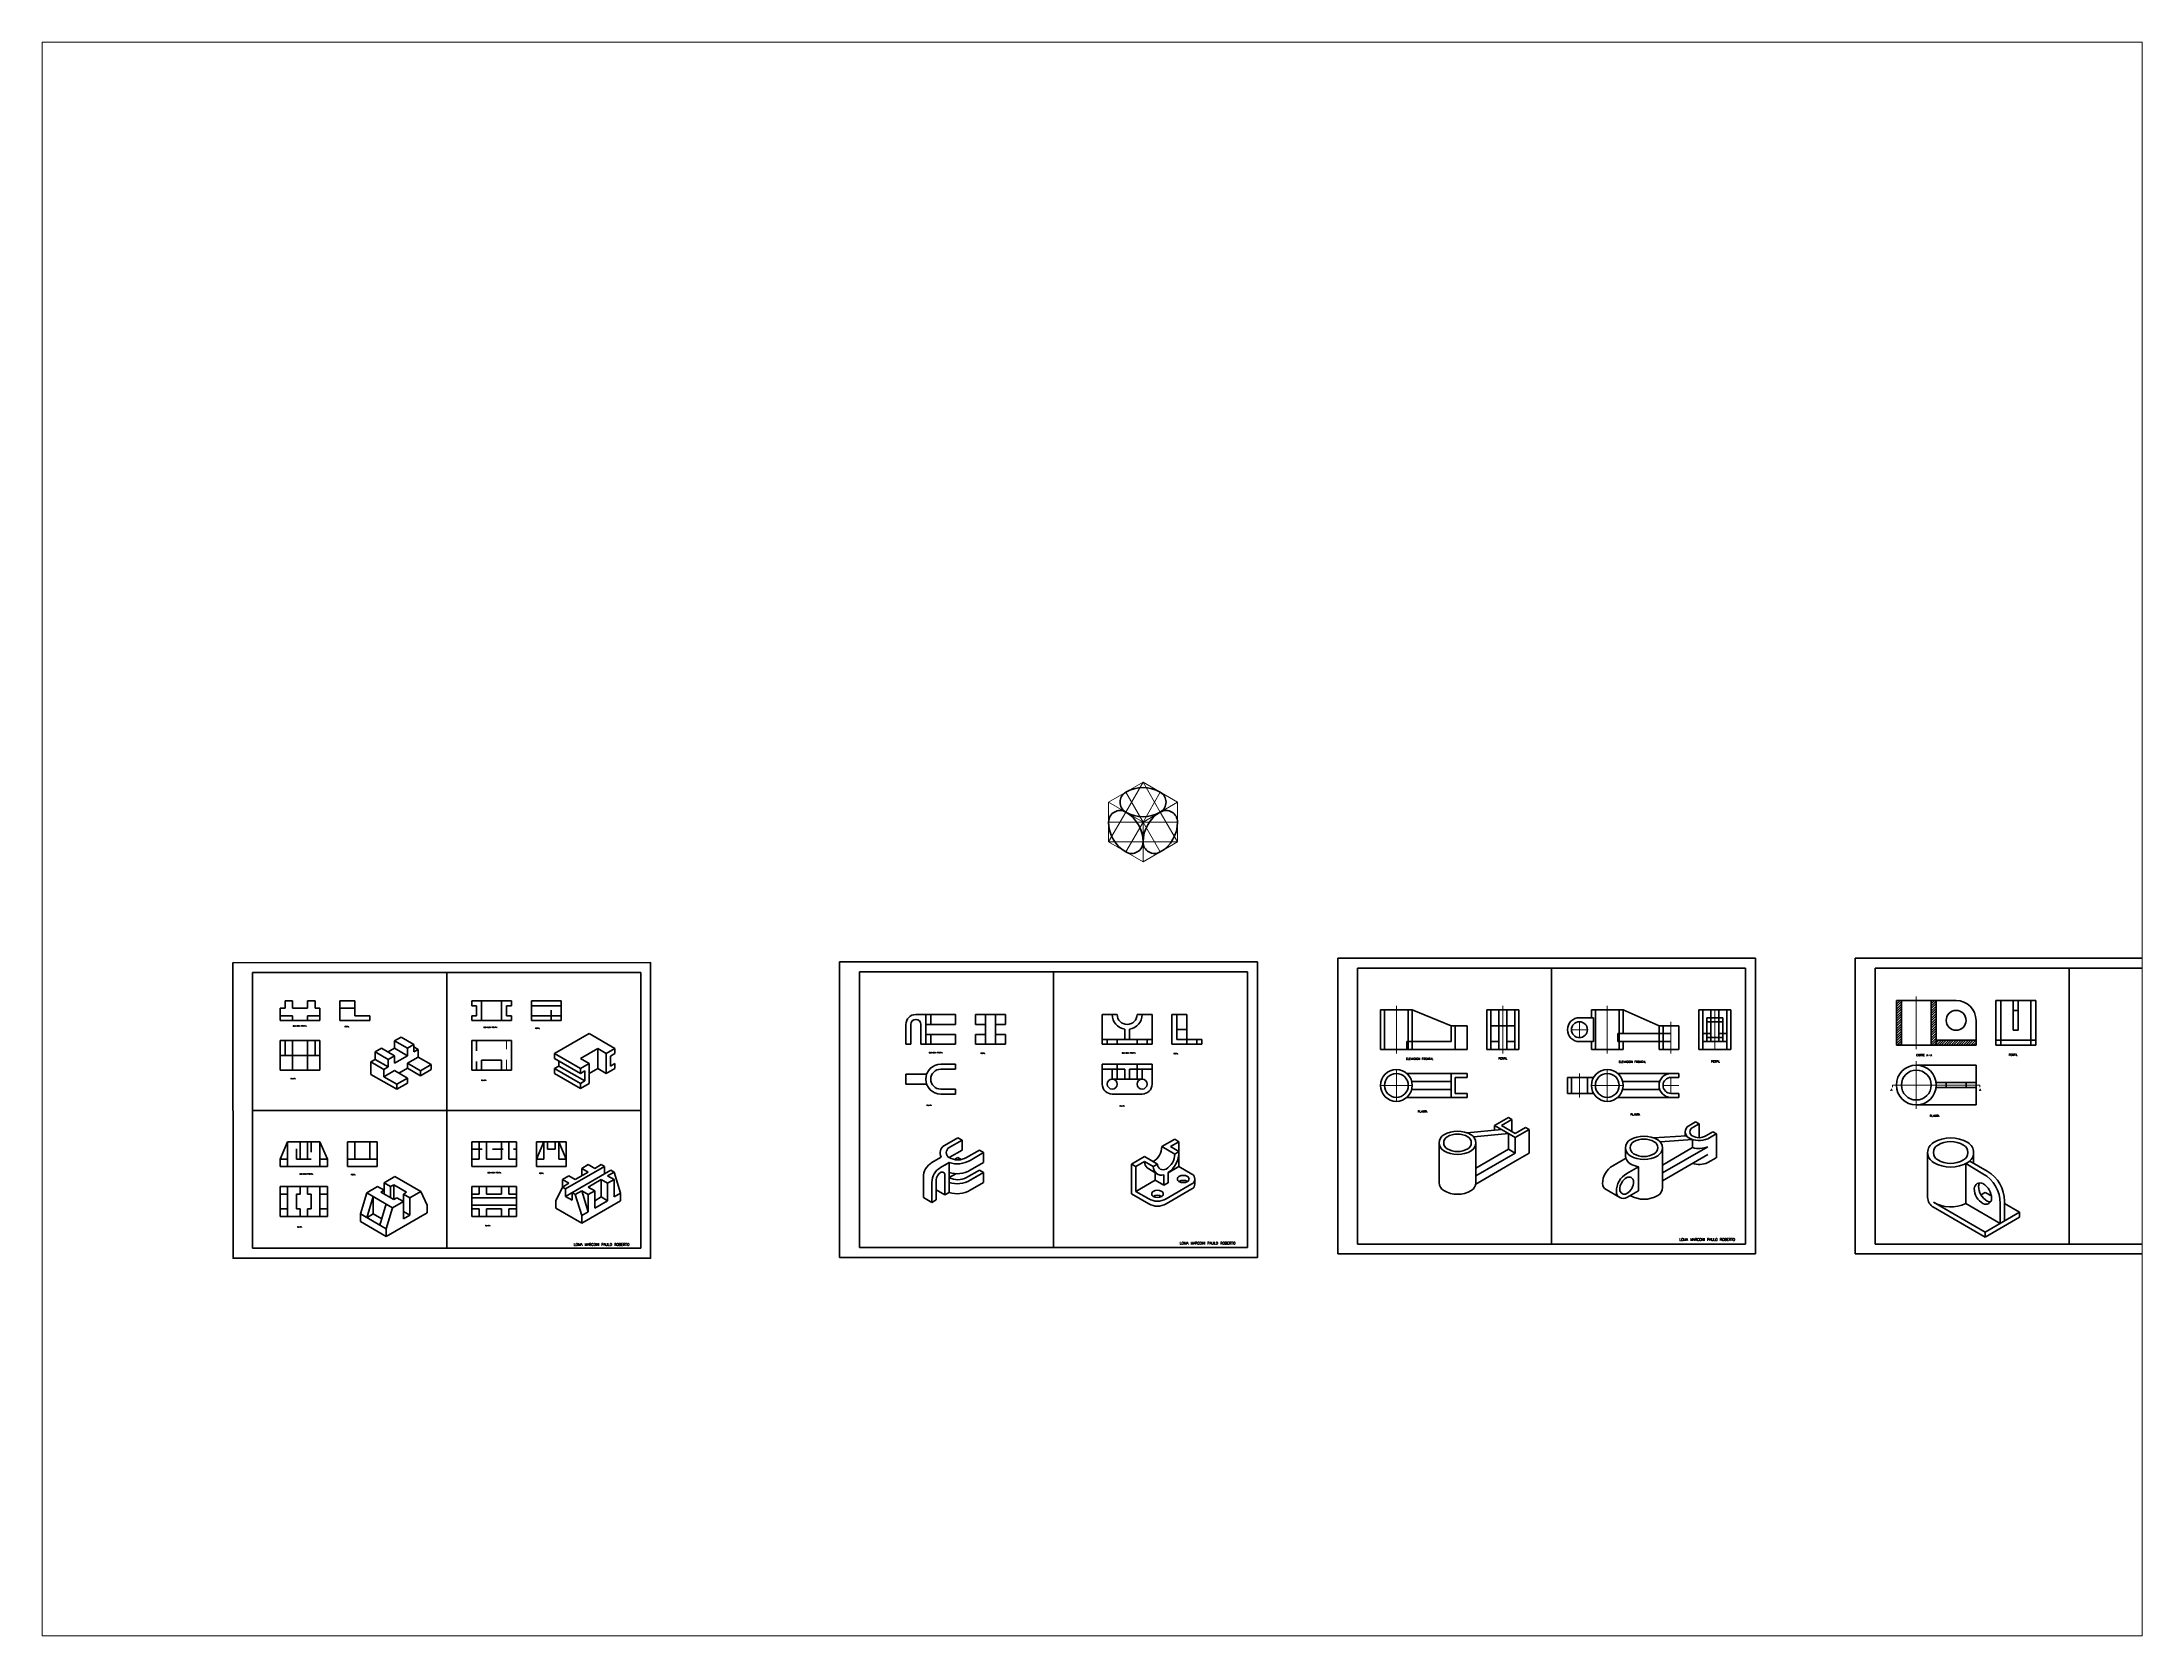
# Paper-space layout 'Layout1' of a CAD drawing. Header units: millimetres. Extents: x 26 to 231, y 20 to 176.
# The model-space entities are those that its viewports show. They can reach past a viewport. Long polylines and large blocks are cut down to what shows.
import ezdxf

# ---------------------------------------------------------------- set-up
doc = ezdxf.new("R2010")
doc.units = ezdxf.units.MM
doc.header["$LTSCALE"] = 0.1
for name, pattern in [('ACAD_ISO03W100', [30, 12, -18]), ('CENTER', [50.8, 31.75, -6.35, 6.35, -6.35]), ('DASHED', [19.05, 12.7, -6.35])]:
    doc.linetypes.add(name, pattern=pattern)
for name, color, linetype, lineweight in [('EJES', 1, 'CENTER', 20), ('L1', 2, 'Continuous', 20), ('L2', 4, 'Continuous', 35), ('SEG', 3, 'DASHED', 35)]:
    doc.layers.add(name, color=color, linetype=linetype, lineweight=lineweight)
doc.styles.get("Standard").update_dxf_attribs({"font": 'txt.shx', "height": 1})

msp = doc.modelspace()

# ---------------------------------------------------------------- hatches: boundary and pattern name
at = {"layer": 'L2'}
h = msp.add_hatch(dxfattribs=at)
h.set_pattern_fill('ANSI31', color=256, scale=0.55, style=0)
h.paths.add_polyline_path([(1067.212, 258.325), (1062.212, 258.325), (1062.212, 213.325), (1067.212, 213.325)])
h.paths.add_polyline_path([(1102.212, 258.325), (1097.212, 258.325), (1097.212, 213.325), (1102.212, 213.325)])
h.paths.add_polyline_path([(1142.212, 218.325), (1102.212, 218.325), (1102.212, 213.325), (1142.212, 213.325)])

# ---------------------------------------------------------------- linework, layer by layer
msp.add_lwpolyline([(-589.784, 286.359), (-589.784, 286.359)])
at = {"layer": 'EJES'}
for p, q in [((305.108, 477.551), (287.788, 447.551)), ((305.108, 437.551), (287.788, 467.551)), ((322.429, 447.551), (305.108, 477.551)), ((305.108, 437.551), (322.429, 467.551)), ((270.467, 417.551), (287.788, 447.551)), ((339.749, 417.551), (322.429, 447.551)), ((305.108, 437.551), (270.467, 437.551)), ((305.108, 437.551), (287.788, 407.551)), ((305.108, 437.551), (339.749, 437.551)), ((305.108, 437.551), (322.429, 407.551)), ((270.467, 417.551), (305.108, 417.551)), ((339.749, 417.551), (305.108, 417.551)), ((1082.212, 209.325), (1082.212, 262.325)), ((559.665, 252.964), (559.665, 204.964)), ((666.665, 204.964), (666.665, 252.798)), ((743.64, 236.964), (743.64, 220.964)), ((771.64, 252.964), (771.64, 204.964)), ((835.64, 204.964), (835.64, 236.964)), ((879.64, 208.964), (879.64, 248.964)), ((735.64, 228.964), (751.64, 228.964)), ((1082.212, 197.325), (1082.212, 149.325)), ((543.665, 172.964), (575.665, 172.964)), ((559.665, 188.964), (559.665, 156.964)), ((743.64, 184.964), (743.64, 160.964)), ((755.64, 172.964), (787.64, 172.964)), ((771.64, 188.964), (771.64, 156.964)), ((827.64, 172.964), (843.64, 172.964)), ((835.64, 180.964), (835.64, 164.964)), ((1058.212, 173.325), (1146.212, 173.325)), ((1058.212, 173.325), (1058.212, 171.325)), ((1146.212, 173.325), (1146.212, 171.325))]:
    msp.add_line(p, q, dxfattribs=at)
at = {"layer": 'L1'}
for p, q in [((270.467, 457.551), (305.108, 477.551)), ((305.108, 477.551), (339.749, 457.551)), ((305.108, 437.551), (270.467, 457.551)), ((270.467, 457.551), (270.467, 417.551)), ((305.108, 437.551), (270.467, 457.551)), ((339.749, 457.551), (305.108, 437.551)), ((339.749, 417.551), (339.749, 457.551)), ((305.108, 397.551), (305.108, 437.551)), ((270.467, 417.551), (305.108, 397.551)), ((270.467, 417.551), (305.108, 397.551)), ((305.108, 397.551), (339.749, 417.551))]:
    msp.add_line(p, q, dxfattribs=at)
at = {"layer": 'L2'}
for p, q in [((420, 297), (0, 297)), ((0, 297), (0, 0)), ((420, 0), (420, 297)), ((920.702, 300.639), (500.702, 300.639)), ((500.702, 300.639), (500.702, 3.639)), ((920.702, 3.639), (920.702, 300.639)), ((1440.705, 300.639), (1020.705, 300.639)), ((1020.705, 300.639), (1020.705, 3.639)), ((410, 287), (20, 287)), ((20, 287), (20, 10)), ((215, 287), (215, 10)), ((410, 10), (410, 287)), ((910.702, 290.639), (520.702, 290.639)), ((520.702, 290.639), (520.702, 13.639)), ((715.702, 290.639), (715.702, 13.639)), ((910.702, 13.639), (910.702, 290.639)), ((1430.705, 290.639), (1040.705, 290.639)), ((1040.705, 290.639), (1040.705, 13.639)), ((1235.705, 290.639), (1235.705, 13.639)), ((-557.089, 250.531), (-557.089, 258.031)), ((-557.089, 258.031), (-549.589, 258.031)), ((-549.589, 258.031), (-549.589, 250.531)), ((-534.589, 250.531), (-534.589, 258.031)), ((-534.589, 258.031), (-527.089, 258.031)), ((-527.089, 258.031), (-527.089, 250.531)), ((-502.082, 250.531), (-502.082, 258.031)), ((-502.082, 258.031), (-487.082, 258.031)), ((-487.082, 258.031), (-487.082, 250.531)), ((-329.645, 258.031), (-369.645, 258.031)), ((-369.645, 258.031), (-359.645, 258.031)), ((-369.645, 258.031), (-369.645, 253.031)), ((-369.645, 258.031), (-359.645, 258.031)), ((-359.645, 258.031), (-359.645, 238.031)), ((-329.645, 258.031), (-339.645, 258.031)), ((-339.645, 258.031), (-339.645, 238.031)), ((-329.645, 253.031), (-329.645, 258.031)), ((1102.212, 258.325), (1062.212, 258.325)), ((1062.212, 258.325), (1062.212, 213.325)), ((1067.212, 213.325), (1067.212, 258.325)), ((1097.212, 213.325), (1097.212, 258.325)), ((1102.212, 213.325), (1102.212, 258.325)), ((1122.212, 258.325), (1102.212, 258.325)), ((1162.212, 213.325), (1162.212, 258.325)), ((1162.212, 258.325), (1202.212, 258.325)), ((1202.212, 258.325), (1202.212, 213.325)), ((-562.089, 243.031), (-562.089, 250.531)), ((-562.089, 250.531), (-557.089, 250.531)), ((-562.089, 238.031), (-562.089, 243.031)), ((-562.089, 243.031), (-549.589, 243.031)), ((-562.089, 238.031), (-549.589, 238.031)), ((-549.589, 250.531), (-534.589, 250.531)), ((-549.589, 243.031), (-549.589, 238.031)), ((-549.589, 238.031), (-534.589, 238.031)), ((-522.089, 243.031), (-534.589, 243.031)), ((-534.589, 243.031), (-534.589, 238.031)), ((-534.589, 238.031), (-522.089, 238.031)), ((-527.089, 250.531), (-522.089, 250.531)), ((-522.089, 250.531), (-522.089, 243.031)), ((-522.089, 238.031), (-522.089, 243.031)), ((-487.082, 250.531), (-502.082, 250.531)), ((-502.082, 250.531), (-502.082, 238.031)), ((-502.082, 238.031), (-472.082, 238.031)), ((-502.082, 238.031), (-502.082, 238.031)), ((-502.082, 238.031), (-502.082, 238.031)), ((-487.082, 243.031), (-487.082, 250.531)), ((-472.082, 243.031), (-487.082, 243.031)), ((-472.082, 238.031), (-472.082, 243.031)), ((-369.645, 253.031), (-364.645, 253.031)), ((-364.645, 243.031), (-369.645, 243.031)), ((-369.645, 243.031), (-369.645, 238.031)), ((-369.645, 238.031), (-329.645, 238.031)), ((-364.645, 253.031), (-364.645, 243.031)), ((-334.645, 243.031), (-334.645, 253.031)), ((-334.645, 253.031), (-329.645, 253.031)), ((-329.645, 243.031), (-334.645, 243.031)), ((-329.645, 238.031), (-329.645, 243.031)), ((66.732, 234.242), (66.732, 214.242)), ((71.732, 214.242), (71.732, 234.242)), ((116.732, 244.242), (76.732, 244.242)), ((81.732, 234.242), (81.732, 214.242)), ((81.732, 234.242), (81.732, 234.242)), ((86.732, 214.242), (86.732, 244.242)), ((116.732, 234.242), (86.732, 234.242)), ((116.732, 234.242), (116.732, 244.242)), ((166.732, 244.242), (136.732, 244.242)), ((136.732, 244.242), (136.732, 234.242)), ((146.732, 234.242), (136.732, 234.242)), ((146.732, 214.242), (146.732, 244.242)), ((156.732, 244.242), (156.732, 214.242)), ((166.732, 234.242), (156.732, 234.242)), ((166.732, 234.242), (166.732, 244.242)), ((264.112, 244.242), (264.112, 214.242)), ((264.112, 244.242), (279.112, 244.242)), ((314.112, 244.242), (299.112, 244.242)), ((314.112, 214.242), (314.112, 244.242)), ((349.112, 244.242), (334.112, 244.242)), ((334.112, 244.242), (334.112, 214.242)), ((339.112, 219.242), (339.112, 244.242)), ((349.112, 229.242), (349.112, 244.242)), ((575.665, 248.964), (543.665, 248.964)), ((543.665, 248.964), (543.665, 208.964)), ((575.665, 208.964), (575.665, 248.964)), ((614.665, 232.964), (575.665, 248.964)), ((630.665, 232.964), (614.665, 232.964)), ((614.665, 232.964), (614.665, 216.964)), ((630.665, 208.964), (630.665, 232.964)), ((650.665, 248.964), (650.665, 208.964)), ((682.665, 248.964), (650.665, 248.964)), ((682.665, 208.964), (682.665, 248.964)), ((743.599, 241.006), (757.64, 240.964)), ((787.64, 248.964), (755.64, 248.964)), ((755.64, 248.964), (755.64, 240.97)), ((757.64, 240.964), (757.64, 216.964)), ((787.64, 248.964), (787.64, 224.964)), ((823.64, 232.964), (787.64, 248.964)), ((823.64, 208.964), (823.64, 232.964)), ((823.64, 232.964), (843.64, 232.964)), ((843.64, 232.964), (843.64, 208.964)), ((895.64, 248.964), (863.64, 248.964)), ((863.64, 248.964), (863.64, 208.964)), ((871.64, 216.964), (871.64, 240.964)), ((871.64, 240.964), (887.64, 240.964)), ((887.64, 240.964), (887.64, 216.964)), ((895.64, 208.964), (895.64, 248.964)), ((1142.212, 218.325), (1142.212, 238.325)), ((-562.089, 188.183), (-562.089, 218.183)), ((-562.089, 218.183), (-522.089, 218.183)), ((-557.089, 218.183), (-557.089, 203.183)), ((-549.589, 218.183), (-549.589, 203.183)), ((-534.589, 203.183), (-534.589, 218.183)), ((-522.089, 218.183), (-527.089, 218.183)), ((-527.089, 218.183), (-527.089, 203.183)), ((-522.089, 218.183), (-522.089, 188.183)), ((-440.652, 221.565), (-447.147, 217.815)), ((-434.156, 210.315), (-447.147, 217.815)), ((-447.147, 217.815), (-447.147, 210.315)), ((-427.661, 214.065), (-440.652, 221.565)), ((-434.156, 210.315), (-427.661, 214.065)), ((-427.661, 214.065), (-427.661, 206.565)), ((-423.331, 209.065), (-427.661, 211.565)), ((-369.645, 218.183), (-369.645, 188.183)), ((-329.645, 218.183), (-369.645, 218.183)), ((-329.645, 188.183), (-329.645, 218.183)), ((-286.317, 204.965), (-251.676, 224.965)), ((-251.676, 224.965), (-225.695, 209.965)), ((66.732, 214.242), (71.732, 214.242)), ((81.732, 214.242), (86.732, 214.242)), ((86.732, 224.242), (116.732, 224.242)), ((86.732, 214.242), (116.732, 214.242)), ((116.732, 224.242), (116.732, 214.242)), ((136.732, 224.242), (146.732, 224.242)), ((136.732, 214.242), (136.732, 224.242)), ((136.732, 214.242), (166.732, 214.242)), ((166.732, 224.242), (156.732, 224.242)), ((166.732, 224.242), (166.732, 214.242)), ((264.112, 219.242), (314.112, 219.242)), ((264.112, 214.242), (314.112, 214.242)), ((286.612, 219.242), (286.612, 229.452)), ((291.612, 229.452), (291.612, 219.242)), ((334.112, 214.242), (364.112, 214.242)), ((339.112, 229.242), (349.112, 229.242)), ((339.112, 219.242), (364.112, 219.242)), ((349.112, 229.242), (349.112, 219.242)), ((364.112, 214.242), (364.112, 219.242)), ((614.665, 216.964), (570.248, 216.964)), ((570.248, 208.964), (570.248, 216.964)), ((757.64, 216.964), (743.64, 216.923)), ((755.64, 208.964), (755.64, 216.958)), ((782.223, 224.964), (782.223, 216.964)), ((782.223, 216.964), (782.223, 224.964)), ((782.223, 224.964), (782.64, 224.964)), ((782.64, 216.964), (782.223, 216.964)), ((782.64, 224.964), (835.64, 224.964)), ((835.64, 216.964), (782.64, 216.964)), ((787.64, 208.964), (787.64, 216.964)), ((879.64, 216.964), (871.64, 216.964)), ((887.64, 216.964), (879.64, 216.964)), ((1062.212, 213.325), (1142.212, 213.325)), ((1142.212, 218.325), (1102.212, 218.325)), ((1142.212, 213.325), (1142.212, 218.325)), ((1202.212, 213.325), (1162.212, 213.325)), ((-557.089, 203.183), (-562.089, 203.183)), ((-562.089, 203.183), (-549.589, 203.183)), ((-549.589, 203.183), (-549.589, 188.183)), ((-549.589, 203.183), (-522.089, 203.183)), ((-534.589, 188.183), (-534.589, 203.183)), ((-470.962, 196.565), (-466.632, 199.065)), ((-470.962, 184.065), (-470.962, 196.565)), ((-457.972, 189.065), (-470.962, 196.565)), ((-460.137, 210.315), (-466.632, 206.565)), ((-453.642, 199.065), (-466.632, 206.565)), ((-466.632, 206.565), (-466.632, 199.065)), ((-466.632, 199.065), (-453.642, 191.565)), ((-447.147, 202.815), (-460.137, 210.315)), ((-453.642, 191.565), (-457.972, 189.065)), ((-447.147, 210.315), (-453.642, 206.565)), ((-453.642, 199.065), (-447.147, 202.815)), ((-453.642, 191.565), (-453.642, 199.065)), ((-447.147, 210.315), (-434.156, 202.815)), ((-447.147, 202.815), (-447.147, 195.315)), ((-447.147, 195.315), (-434.156, 202.815)), ((-434.156, 190.255), (-442.765, 185.285)), ((-434.156, 202.815), (-434.156, 210.315)), ((-434.156, 195.255), (-423.331, 201.505)), ((-421.166, 187.755), (-434.156, 195.255)), ((-434.156, 190.255), (-434.156, 195.255)), ((-421.166, 182.755), (-434.156, 190.255)), ((-427.661, 206.565), (-423.331, 209.065)), ((-423.331, 209.065), (-423.331, 201.505)), ((-423.331, 201.505), (-410.341, 194.005)), ((-410.341, 194.005), (-421.166, 187.755)), ((-410.341, 194.005), (-410.341, 189.005)), ((-339.645, 198.183), (-359.645, 198.183)), ((-359.645, 198.183), (-359.645, 188.183)), ((-339.645, 188.183), (-339.645, 198.183)), ((-286.317, 199.965), (-286.317, 204.965)), ((-260.336, 189.965), (-286.317, 204.965)), ((-260.336, 184.965), (-286.317, 199.965)), ((-281.987, 192.465), (-286.317, 189.965)), ((-260.336, 174.965), (-286.317, 189.965)), ((-286.317, 189.965), (-286.317, 184.965)), ((-281.987, 192.465), (-281.987, 197.465)), ((-256.006, 177.465), (-281.987, 192.465)), ((-243.016, 209.965), (-260.336, 199.965)), ((-260.336, 199.965), (-251.676, 194.965)), ((-251.676, 194.965), (-260.336, 189.965)), ((-260.336, 189.965), (-260.336, 184.965)), ((-251.676, 174.965), (-251.676, 194.965)), ((-243.016, 189.965), (-251.676, 184.965)), ((-234.356, 204.965), (-243.016, 209.965)), ((-243.016, 189.965), (-243.016, 209.965)), ((-234.356, 184.965), (-243.016, 189.965)), ((-225.695, 209.965), (-234.356, 204.965)), ((-234.356, 184.965), (-234.356, 204.965)), ((-225.695, 189.965), (-234.356, 184.965)), ((-225.695, 204.965), (-230.025, 202.465)), ((-230.025, 202.465), (-230.025, 192.465)), ((-230.025, 192.465), (-225.695, 194.965)), ((-225.695, 209.965), (-225.695, 204.965)), ((-225.695, 194.965), (-225.695, 189.965)), ((116.732, 194.242), (101.732, 194.242)), ((116.732, 194.242), (116.732, 189.242)), ((264.112, 174.242), (264.112, 194.242)), ((264.112, 194.242), (279.112, 194.242)), ((279.112, 194.242), (279.112, 179.242)), ((299.112, 194.242), (279.112, 194.242)), ((314.112, 194.242), (299.112, 194.242)), ((299.112, 194.242), (299.112, 179.242)), ((314.112, 194.242), (314.112, 174.242)), ((543.665, 208.964), (575.665, 208.964)), ((543.665, 208.964), (630.665, 208.964)), ((650.665, 208.964), (682.665, 208.964)), ((755.64, 208.964), (787.64, 208.964)), ((843.64, 208.964), (823.64, 208.964)), ((863.64, 208.964), (895.64, 208.964)), ((1082.212, 193.325), (1142.212, 193.325)), ((1142.212, 193.325), (1142.212, 153.325)), ((-562.089, 188.183), (-549.589, 188.183)), ((-549.589, 188.183), (-534.589, 188.183)), ((-534.589, 188.183), (-522.089, 188.183)), ((-522.089, 188.183), (-534.589, 188.183)), ((-470.962, 184.065), (-444.982, 169.065)), ((-457.972, 189.065), (-457.972, 181.565)), ((-457.972, 181.565), (-447.147, 187.815)), ((-457.972, 181.565), (-444.982, 174.065)), ((-447.147, 187.815), (-434.156, 180.315)), ((-434.156, 180.315), (-444.982, 174.065)), ((-434.156, 175.315), (-444.982, 169.065)), ((-444.982, 174.065), (-444.982, 169.065)), ((-434.156, 180.315), (-434.156, 175.315)), ((-410.341, 189.005), (-421.166, 182.755)), ((-421.166, 182.755), (-421.166, 187.755)), ((-369.645, 188.183), (-329.645, 188.183)), ((-286.317, 184.965), (-260.336, 169.965)), ((-260.336, 184.965), (-256.006, 187.465)), ((-256.006, 177.465), (-260.336, 174.965)), ((-260.336, 169.965), (-251.676, 174.965)), ((-260.336, 174.965), (-260.336, 169.965)), ((-256.006, 187.465), (-256.006, 177.465)), ((87.59, 184.242), (66.732, 184.242)), ((66.732, 174.242), (66.732, 184.242)), ((66.732, 174.242), (87.59, 174.242)), ((116.732, 189.242), (101.732, 189.242)), ((101.732, 169.242), (116.732, 169.242)), ((116.732, 164.242), (116.732, 169.242)), ((274.112, 189.242), (264.112, 189.242)), ((274.112, 179.242), (274.112, 189.242)), ((279.112, 179.242), (274.112, 179.242)), ((279.112, 179.242), (299.112, 179.242)), ((299.112, 179.242), (304.112, 179.242)), ((304.112, 179.242), (304.112, 189.242)), ((304.112, 189.242), (314.112, 189.242)), ((614.665, 184.964), (570.248, 184.964)), ((614.665, 176.964), (575.157, 176.964)), ((614.665, 168.964), (575.157, 168.964)), ((630.665, 184.964), (614.665, 184.964)), ((614.665, 184.964), (614.665, 160.964)), ((618.665, 164.964), (618.665, 180.964)), ((618.665, 180.964), (630.665, 180.964)), ((630.665, 180.964), (630.665, 184.964)), ((731.599, 164.964), (731.599, 180.964)), ((731.599, 180.964), (757.784, 180.964)), ((835.64, 184.964), (782.223, 184.964)), ((824.327, 176.964), (787.132, 176.964)), ((824.327, 168.964), (787.132, 168.964)), ((843.64, 184.964), (835.64, 184.964)), ((835.64, 180.964), (843.64, 180.964)), ((843.64, 180.964), (843.64, 184.964)), ((1142.212, 175.825), (1102.058, 175.806)), ((1102.058, 170.844), (1142.212, 170.825)), ((101.732, 164.242), (116.732, 164.242)), ((304.112, 164.242), (274.112, 164.242)), ((570.248, 160.964), (614.665, 160.964)), ((614.665, 160.964), (630.665, 160.964)), ((630.665, 164.964), (618.665, 164.964)), ((630.665, 160.964), (630.665, 164.964)), ((731.599, 164.964), (757.784, 164.964)), ((835.491, 160.964), (782.223, 160.964)), ((835.491, 160.964), (843.64, 160.964)), ((835.64, 164.964), (843.64, 164.964)), ((843.64, 160.964), (843.64, 164.964)), ((1142.212, 153.325), (1082.212, 153.325)), ((665.28, 128.807), (630.857, 125.25)), ((658.352, 132.807), (672.208, 140.807)), ((658.352, 128.089), (658.352, 132.807)), ((658.352, 132.807), (665.28, 128.807)), ((675.672, 138.807), (665.28, 132.807)), ((665.28, 132.807), (679.136, 124.807)), ((665.28, 128.807), (672.208, 124.807)), ((672.208, 140.807), (675.672, 138.807)), ((675.672, 138.807), (675.672, 126.807)), ((679.136, 124.807), (689.529, 130.807)), ((679.136, 120.807), (692.993, 128.807)), ((692.993, 128.807), (689.529, 130.807)), ((692.993, 128.807), (692.993, 104.807)), ((853.525, 132.324), (860.454, 136.324)), ((863.918, 134.324), (856.989, 130.324)), ((860.454, 136.324), (863.918, 134.324)), ((863.918, 134.324), (863.918, 120.468)), ((105.43, 112.67), (118.919, 120.457)), ((123.249, 117.957), (110.258, 110.457)), ((123.249, 107.957), (110.258, 100.457)), ((123.249, 107.957), (110.258, 100.457)), ((118.919, 120.457), (123.249, 117.957)), ((123.249, 117.957), (123.249, 107.957)), ((140.569, 107.957), (127.579, 100.457)), ((144.899, 105.457), (140.569, 107.957)), ((323.871, 111.442), (336.861, 118.942)), ((336.861, 103.942), (323.871, 111.442)), ((332.531, 111.442), (341.191, 116.442)), ((341.191, 106.442), (332.531, 111.442)), ((341.191, 116.442), (336.861, 118.942)), ((336.861, 103.942), (341.191, 106.442)), ((341.191, 91.442), (341.191, 116.442)), ((341.191, 91.442), (341.191, 106.442)), ((602.638, 75.307), (602.638, 115.307)), ((672.208, 124.807), (637.454, 121.212)), ((639.588, 75.307), (639.588, 115.307)), ((672.208, 108.807), (639.588, 89.973)), ((672.208, 124.807), (679.136, 120.807)), ((672.208, 108.807), (672.208, 124.807)), ((679.136, 104.807), (672.208, 108.807)), ((679.136, 104.807), (679.136, 120.807)), ((790.017, 110.324), (790.017, 102.324)), ((851.279, 122.4), (818.084, 120.324)), ((857.429, 118.578), (824.753, 116.324)), ((872.538, 111.412), (826.967, 85.101)), ((857.429, 110.578), (826.967, 92.991)), ((826.967, 85.101), (826.967, 110.324)), ((850.061, 126.324), (850.061, 122.324)), ((857.429, 110.578), (857.429, 118.578)), ((877.774, 126.324), (870.846, 122.324)), ((872.538, 119.412), (881.211, 124.34)), ((881.238, 124.324), (877.774, 126.324)), ((881.238, 124.324), (881.238, 100.324)), ((1093.612, 60.54), (1093.612, 105.54)), ((1139.8, 105.54), (1139.8, 94.707)), ((-275.252, 69.023), (-236.281, 91.523)), ((-252.519, 85.898), (-265.51, 78.398)), ((-252.519, 93.398), (-259.014, 89.648)), ((-259.014, 89.648), (-252.519, 85.898)), ((-259.014, 89.648), (-259.014, 82.148)), ((-246.024, 89.648), (-252.519, 93.398)), ((-239.529, 93.398), (-246.024, 89.648)), ((-236.281, 91.523), (-239.529, 93.398)), ((-236.281, 91.523), (-236.281, 84.023)), ((-229.786, 87.773), (-236.281, 84.023)), ((-233.034, 82.148), (-226.538, 85.898)), ((-226.538, 85.898), (-229.786, 87.773)), ((-226.538, 85.898), (-220.043, 64.648)), ((92.938, 105.457), (92.938, 105.457)), ((102.26, 100.84), (92.938, 95.457)), ((92.938, 95.457), (101.598, 100.457)), ((110.258, 95.457), (101.598, 90.457)), ((110.258, 95.457), (105.928, 92.957)), ((110.258, 65.457), (110.258, 95.457)), ((115.492, 98.479), (118.919, 100.457)), ((118.919, 100.457), (122.345, 98.479)), ((140.569, 87.957), (127.579, 80.457)), ((131.411, 97.67), (144.899, 105.457)), ((144.899, 95.457), (131.411, 87.67)), ((131.411, 87.67), (144.899, 95.457)), ((131.411, 77.67), (144.899, 85.457)), ((131.909, 77.957), (144.899, 85.457)), ((144.899, 85.457), (140.569, 87.957)), ((144.899, 105.457), (144.899, 95.457)), ((144.899, 75.457), (144.899, 85.457)), ((306.55, 101.442), (293.56, 93.942)), ((293.56, 93.942), (293.56, 63.942)), ((293.56, 93.942), (297.89, 91.442)), ((297.89, 91.442), (306.55, 96.442)), ((297.89, 91.442), (297.89, 66.442)), ((319.541, 93.942), (306.55, 101.442)), ((315.211, 91.442), (306.55, 96.442)), ((319.541, 83.942), (309.375, 90.044)), ((315.211, 91.442), (319.541, 93.942)), ((317.376, 77.692), (317.376, 85.714)), ((341.191, 91.442), (330.366, 85.192)), ((330.366, 75.192), (330.366, 85.34)), ((354.182, 83.942), (341.191, 91.442)), ((639.482, 73.912), (679.136, 96.807)), ((679.136, 104.807), (639.588, 81.973)), ((692.993, 104.807), (679.136, 96.807)), ((787.707, 98.324), (777.315, 92.324)), ((787.707, 98.324), (790.354, 99.852)), ((791.171, 84.324), (803.01, 91.159)), ((803.01, 67.159), (803.01, 91.159)), ((872.538, 103.412), (826.967, 77.101)), ((872.538, 103.412), (826.967, 77.101)), ((826.967, 77.101), (826.967, 85.101)), ((872.538, 95.412), (881.211, 100.34)), ((1131.822, 94.371), (1149.182, 84.29)), ((1131.862, 54.39), (1131.822, 94.371)), ((1153.512, 86.79), (1135.948, 96.931)), ((-475.041, 65.082), (-481.536, 43.832)), ((-475.041, 65.082), (-464.216, 71.332)), ((-449.06, 50.082), (-475.041, 65.082)), ((-457.721, 67.582), (-464.216, 71.332)), ((-460.968, 65.707), (-457.721, 67.582)), ((-447.978, 58.207), (-460.968, 65.707)), ((-446.895, 81.332), (-457.721, 75.082)), ((-457.721, 75.082), (-451.226, 71.332)), ((-457.721, 75.082), (-457.721, 67.582)), ((-457.721, 67.582), (-457.721, 63.832)), ((-451.226, 71.332), (-447.978, 73.207)), ((-451.226, 71.332), (-451.226, 60.082)), ((-447.978, 73.207), (-447.978, 58.207)), ((-434.988, 65.707), (-447.978, 73.207)), ((-446.895, 81.332), (-420.915, 66.332)), ((-438.235, 63.832), (-434.988, 65.707)), ((-431.74, 60.082), (-438.235, 63.832)), ((-438.235, 63.832), (-438.235, 56.332)), ((-420.915, 66.332), (-431.74, 60.082)), ((-414.419, 52.582), (-420.915, 66.332)), ((-284.995, 57.148), (-278.5, 70.898)), ((-272.005, 82.148), (-278.5, 78.398)), ((-278.5, 78.398), (-272.005, 74.648)), ((-278.5, 78.398), (-278.5, 70.898)), ((-272.005, 74.648), (-278.5, 70.898)), ((-275.252, 69.023), (-278.5, 70.898)), ((-275.252, 61.523), (-236.281, 84.023)), ((-275.252, 61.523), (-275.252, 69.023)), ((-265.51, 78.398), (-272.005, 82.148)), ((-268.757, 57.773), (-268.757, 65.273)), ((-268.757, 65.273), (-265.51, 63.398)), ((-259.014, 67.148), (-265.51, 63.398)), ((-265.51, 63.398), (-259.014, 42.148)), ((-252.519, 63.398), (-259.014, 67.148)), ((-252.519, 45.898), (-259.014, 67.148)), ((-252.519, 70.898), (-239.529, 78.398)), ((-246.024, 67.148), (-252.519, 70.898)), ((-252.519, 63.398), (-246.024, 67.148)), ((-252.519, 45.898), (-252.519, 63.398)), ((-246.024, 67.148), (-246.024, 49.648)), ((-239.529, 78.398), (-233.034, 74.648)), ((-239.529, 60.898), (-239.529, 78.398)), ((-226.538, 78.398), (-233.034, 82.148)), ((-233.034, 74.648), (-226.538, 78.398)), ((-233.034, 57.148), (-233.034, 74.648)), ((-226.538, 78.398), (-226.538, 60.898)), ((-226.538, 60.898), (-220.043, 64.648)), ((-220.043, 64.648), (-220.043, 57.148)), ((84.277, 60.457), (84.277, 80.457)), ((92.938, 75.457), (92.938, 55.457)), ((92.938, 75.457), (92.938, 70.457)), ((97.268, 57.957), (97.268, 77.957)), ((105.928, 62.957), (97.268, 67.957)), ((105.928, 82.957), (105.928, 62.957)), ((105.928, 62.957), (110.258, 65.457)), ((116.808, 84.239), (110.258, 80.457)), ((131.411, 67.67), (144.899, 75.457)), ((293.56, 63.942), (310.88, 53.942)), ((297.89, 66.442), (317.376, 77.692)), ((310.88, 58.942), (297.89, 66.442)), ((326.036, 72.692), (317.376, 77.692)), ((326.036, 83.057), (326.036, 72.692)), ((326.036, 72.692), (330.366, 75.192)), ((328.201, 58.942), (354.182, 73.942)), ((354.182, 68.942), (328.201, 53.942)), ((357.068, 73.942), (357.068, 78.942)), ((784.243, 60.324), (770.387, 68.324)), ((803.01, 67.159), (791.171, 60.324)), ((826.967, 70.373), (826.967, 77.101)), ((1151.347, 65.54), (1147.172, 63.13)), ((1157.644, 61.905), (1151.347, 65.54)), ((-455.556, 28.832), (-481.536, 43.832)), ((-481.536, 43.832), (-481.536, 36.332)), ((-468.546, 61.332), (-475.041, 40.082)), ((-475.041, 40.082), (-468.546, 43.832)), ((-468.546, 61.332), (-468.546, 43.832)), ((-468.546, 43.832), (-460.102, 38.957)), ((-455.556, 53.832), (-462.051, 32.582)), ((-449.06, 50.082), (-455.556, 28.832)), ((-455.556, 21.332), (-414.419, 45.082)), ((-438.235, 56.332), (-449.06, 50.082)), ((-447.978, 58.207), (-444.73, 60.082)), ((-438.235, 56.332), (-444.73, 60.082)), ((-438.235, 38.832), (-438.235, 56.332)), ((-431.74, 42.582), (-438.235, 46.332)), ((-438.235, 38.832), (-431.74, 42.582)), ((-431.74, 42.582), (-431.74, 60.082)), ((-414.419, 45.082), (-414.419, 52.582)), ((-284.995, 49.648), (-284.995, 57.148)), ((-284.995, 49.648), (-259.014, 34.648)), ((-268.757, 57.773), (-275.252, 61.523)), ((-259.014, 34.648), (-220.043, 57.148)), ((-259.014, 42.148), (-252.519, 45.898)), ((-239.529, 60.898), (-246.024, 57.148)), ((-246.024, 49.648), (-233.034, 57.148)), ((-233.034, 57.148), (-239.529, 60.898)), ((92.938, 55.457), (84.277, 60.457)), ((92.938, 55.457), (97.268, 57.957)), ((1151.347, 25.54), (1099.386, 55.54)), ((1099.386, 50.54), (1151.347, 20.54)), ((1166.503, 34.29), (1131.862, 54.39)), ((1185.988, 45.54), (1151.347, 25.54)), ((1166.503, 54.29), (1166.503, 34.29)), ((1170.833, 56.79), (1170.833, 36.79)), ((1185.988, 45.54), (1170.833, 54.29)), ((1185.988, 40.54), (1185.988, 45.54)), ((-481.536, 36.332), (-455.556, 21.332)), ((-455.556, 21.332), (-455.556, 28.832)), ((-259.014, 34.648), (-259.014, 42.148)), ((1151.347, 20.54), (1185.988, 40.54)), ((1151.347, 20.54), (1151.347, 25.54)), ((0, 0), (420, 0)), ((20, 10), (410, 10)), ((500.702, 3.639), (920.702, 3.639)), ((520.702, 13.639), (910.702, 13.639)), ((1020.705, 3.639), (1440.705, 3.639)), ((1040.705, 13.639), (1430.705, 13.639))]:
    msp.add_line(p, q, dxfattribs=at)
at = {"layer": 'L2', "linetype": 'ByBlock'}
for p, q in [((-279.645, 258.031), (-309.645, 258.031)), ((-309.645, 258.031), (-309.645, 238.031)), ((-279.645, 238.031), (-279.645, 258.031)), ((-279.645, 253.031), (-309.645, 253.031)), ((-309.645, 238.031), (-309.645, 243.031)), ((-309.645, 243.031), (-279.645, 243.031)), ((-309.645, 238.031), (-279.645, 238.031)), ((-279.645, 238.031), (-289.645, 238.031)), ((-562.089, 98.843), (-554.589, 116.343)), ((-554.589, 116.343), (-554.589, 91.343)), ((-522.089, 116.343), (-554.589, 116.343)), ((-542.089, 98.843), (-542.089, 116.343)), ((-534.589, 116.343), (-534.589, 98.843)), ((-522.089, 91.343), (-522.089, 116.343)), ((-514.589, 98.843), (-522.089, 116.343)), ((-464.589, 116.343), (-494.589, 116.343)), ((-494.589, 91.343), (-494.589, 116.343)), ((-494.589, 116.343), (-487.089, 116.343)), ((-487.089, 116.343), (-487.089, 98.843)), ((-464.589, 116.343), (-472.089, 116.343)), ((-472.089, 116.343), (-472.089, 98.843)), ((-464.589, 91.343), (-464.589, 116.343)), ((-369.645, 91.343), (-369.645, 116.343)), ((-369.645, 116.343), (-324.645, 116.343)), ((-362.145, 98.843), (-362.145, 116.343)), ((-362.145, 116.343), (-362.145, 108.843)), ((-354.645, 116.343), (-354.645, 98.843)), ((-339.645, 98.843), (-339.645, 116.343)), ((-332.145, 116.343), (-332.145, 98.843)), ((-324.645, 116.343), (-324.645, 91.343)), ((-274.645, 116.343), (-304.645, 116.343)), ((-304.645, 116.343), (-304.645, 91.343)), ((-304.645, 116.343), (-297.145, 116.343)), ((-297.145, 116.343), (-304.645, 98.843)), ((-297.145, 116.343), (-297.145, 98.843)), ((-297.145, 116.343), (-293.395, 116.343)), ((-293.395, 116.343), (-293.395, 108.843)), ((-293.395, 108.843), (-289.645, 108.843)), ((-285.895, 108.843), (-289.645, 108.843)), ((-282.145, 116.343), (-285.895, 116.343)), ((-285.895, 116.343), (-285.895, 108.843)), ((-274.645, 116.343), (-282.145, 116.343)), ((-282.145, 116.343), (-282.145, 98.843)), ((-282.145, 116.343), (-274.645, 98.843)), ((-274.645, 91.343), (-274.645, 116.343)), ((-274.645, 116.343), (-274.645, 91.343)), ((-562.089, 91.343), (-562.089, 98.843)), ((-562.089, 91.343), (-562.089, 98.843)), ((-562.089, 91.343), (-514.589, 91.343)), ((-534.589, 98.843), (-542.089, 98.843)), ((-514.589, 91.343), (-514.589, 98.843)), ((-494.589, 98.843), (-464.589, 98.843)), ((-494.589, 91.343), (-464.589, 91.343)), ((-369.645, 91.343), (-369.645, 98.843)), ((-369.645, 98.843), (-362.145, 98.843)), ((-324.645, 91.343), (-369.645, 91.343)), ((-354.645, 98.843), (-339.645, 98.843)), ((-332.145, 98.843), (-324.645, 98.843)), ((-304.645, 91.343), (-304.645, 98.843)), ((-304.645, 91.343), (-274.645, 91.343)), ((-274.645, 91.343), (-274.645, 98.843)), ((-562.089, 71.343), (-562.089, 41.343)), ((-514.589, 71.343), (-562.089, 71.343)), ((-562.089, 66.343), (-562.089, 66.343)), ((-562.089, 66.343), (-562.089, 66.343)), ((-554.589, 63.843), (-562.089, 63.843)), ((-554.589, 41.343), (-554.589, 71.343)), ((-542.089, 63.843), (-545.839, 63.843)), ((-545.839, 63.843), (-545.839, 48.843)), ((-542.089, 71.343), (-542.089, 63.843)), ((-534.589, 71.343), (-534.589, 63.843)), ((-534.589, 63.843), (-530.839, 63.843)), ((-530.839, 63.843), (-530.839, 48.843)), ((-522.089, 41.343), (-522.089, 71.343)), ((-522.089, 63.843), (-514.589, 63.843)), ((-514.589, 41.343), (-514.589, 71.343)), ((-369.645, 71.343), (-369.645, 41.343)), ((-324.645, 71.343), (-369.645, 71.343)), ((-362.145, 63.843), (-369.645, 63.843)), ((-362.145, 71.343), (-362.145, 63.843)), ((-354.645, 63.843), (-354.645, 71.343)), ((-339.645, 63.843), (-354.645, 63.843)), ((-339.645, 71.343), (-339.645, 63.843)), ((-332.145, 71.343), (-332.145, 63.843)), ((-332.145, 63.843), (-324.645, 63.843)), ((-324.645, 41.343), (-324.645, 71.343)), ((-554.589, 48.843), (-562.089, 48.843)), ((-542.089, 48.843), (-545.839, 48.843)), ((-542.089, 41.343), (-542.089, 48.843)), ((-542.089, 41.343), (-542.089, 48.843)), ((-530.839, 48.843), (-534.589, 48.843)), ((-534.589, 48.843), (-534.589, 41.343)), ((-514.589, 48.843), (-522.089, 48.843)), ((-369.645, 60.093), (-324.645, 60.093)), ((-369.645, 52.593), (-324.645, 52.593)), ((-362.145, 48.843), (-369.645, 48.843)), ((-362.145, 41.343), (-362.145, 48.843)), ((-339.645, 48.843), (-354.645, 48.843)), ((-354.645, 48.843), (-354.645, 41.343)), ((-339.645, 41.343), (-339.645, 48.843)), ((-332.145, 41.343), (-332.145, 48.843)), ((-332.145, 48.843), (-324.645, 48.843)), ((-562.089, 41.343), (-514.589, 41.343)), ((-542.089, 41.343), (-554.589, 41.343)), ((-534.589, 41.343), (-522.089, 41.343)), ((-369.645, 41.343), (-324.645, 41.343)), ((-324.645, 41.343), (-369.645, 41.343))]:
    msp.add_line(p, q, dxfattribs=at)
at = {"layer": 'L2', "linetype": 'ACAD_ISO03W100', "ltscale": 0.05}
for p, q in [((-289.645, 238.031), (-289.645, 258.031)), ((-364.645, 218.183), (-364.645, 188.183)), ((-545.839, 98.843), (-545.839, 116.343)), ((-530.839, 116.343), (-530.839, 98.843)), ((-369.645, 108.843), (-324.645, 108.843)), ((-562.089, 98.843), (-554.589, 98.843)), ((-545.839, 98.843), (-542.089, 98.843)), ((-530.839, 98.843), (-534.589, 98.843)), ((-514.589, 98.843), (-522.089, 98.843)), ((-297.145, 98.843), (-304.645, 98.843)), ((-274.645, 98.843), (-282.145, 98.843))]:
    msp.add_line(p, q, dxfattribs=at)
at = {"layer": 'L2', "linetype": 'ACAD_ISO03W100', "lineweight": 0, "ltscale": 0.05}
msp.add_line((-334.645, 188.183), (-334.645, 218.183), dxfattribs=at)
at = {"layer": 'L2'}
for points in [[(322.429, 447.551, 0.57735027), (322.429, 467.551, 0.26794919), (287.788, 467.551, 0.57735027), (287.788, 447.551, 0.26794919), (322.429, 447.551, 0.57735027)], [(305.108, 417.551, 0.57735027), (322.429, 407.551, 0.26794919), (339.749, 437.551, 0.57735027), (322.429, 447.551, 0.26794919), (305.108, 417.551, 1.73205081)], [(81.732, 234.242, 1), (71.732, 234.242, 1)], [(743.64, 241.006, 1), (743.64, 216.923, -1.54601692)], [(264.112, 174.242, 0.41421356), (274.112, 164.242, 1)], [(304.112, 164.242, 0.41421356), (314.112, 174.242, -1)], [(835.64, 184.964, 1), (835.64, 160.964, -1)], [(835.64, 180.964, 1), (835.64, 164.964, -1)], [(607.256, 123.307, 0.57735027), (607.256, 107.307, 0.26794919), (634.969, 107.307, 0.57735027), (634.969, 123.307, 0.26794919), (607.256, 123.307, 1.32990369)], [(853.525, 132.324, 0.57735027), (853.525, 120.324, 0.24240417), (872.538, 119.412, -1)], [(856.989, 130.324, 0.57735027), (856.989, 122.324, 0.26794919), (870.846, 122.324, 0.72357438)], [(105.43, 112.67, 0.41421356), (102.26, 100.84, 0.41421356)], [(110.258, 110.457, 0.57735027), (110.258, 100.457, 0.57735027)], [(315.211, 96.442, 0.57735027), (315.211, 96.442, 0.26794919), (323.871, 111.442, 1.73205081)], [(330.366, 85.34, 0.24153136), (341.191, 106.442)], [(610.72, 121.307, 0.57735027), (610.72, 109.307, 0.26794919), (631.505, 109.307, 0.57735027), (631.505, 121.307, 0.26794919), (610.72, 121.307, 1.2995414)], [(794.636, 118.324, 0.57735027), (794.636, 102.324, 0.26794919), (822.348, 102.324, 0.57735027), (822.348, 118.324, 0.26794919), (794.636, 118.324, 1.36234068)], [(798.1, 116.324, 0.57735027), (798.1, 104.324, 0.26794919), (818.884, 104.324, 0.57735027), (818.884, 116.324, 0.26794919), (798.1, 116.324, 1.30316738)], [(857.429, 110.578, 0.1884699), (872.538, 111.412)], [(1099.386, 115.54, 0.57735027), (1099.386, 95.54, 0.26794919), (1134.027, 95.54, 0.57735027), (1134.027, 115.54, 0.26794919), (1099.386, 115.54, 0.85050826)], [(1103.716, 113.04, 0.57735027), (1103.716, 98.04, 0.26794919), (1129.696, 98.04, 0.57735027), (1129.696, 113.04, 0.26794919), (1103.716, 113.04, 0.57735027)], [(92.938, 95.457, 0.26794919), (84.277, 80.457, 1.73205081)], [(101.598, 90.457, 0.26794919), (92.938, 75.457, 1.73205081)], [(101.598, 85.457, 0.26794919), (97.268, 77.957, 1.73205081)], [(105.928, 82.957, 0.57735027), (101.598, 85.457, 0.57735027)], [(110.258, 100.457, 0.26794919), (127.579, 100.457, 1.73205081)], [(110.258, 95.457, 0.2110446), (131.411, 97.67, -0.57735027)], [(110.258, 85.504, 0.21396852), (131.411, 87.67, -0.57735027)], [(306.55, 96.442, 0.21087977), (309.375, 90.044, 0.21087977)], [(315.211, 91.442, 0.49031439), (326.036, 83.057, 0.49031439)], [(319.541, 93.942, 0.57735027), (328.201, 88.942, 0.26794919), (336.861, 103.942, 1.73205081)], [(777.315, 92.324, 0.26794919), (766.923, 74.324, 0.26794919), (770.387, 68.324, 0.26794919)], [(790.017, 102.324, 0.26794919), (794.636, 94.324, 0.0812942), (803.01, 91.159, 0.0812942)], [(857.308, 94.619, 0.19006289), (872.538, 95.412)], [(1170.833, 56.79, 0.27084337), (1153.512, 86.79, -3.73743989)], [(110.258, 80.457, 0.26794919), (127.579, 80.457, 1.73205081)], [(110.258, 75.504, 0.21396852), (131.411, 77.67, -0.57735027)], [(110.258, 65.504, 0.21396852), (131.411, 67.67, -0.57735027)], [(315.211, 66.442, 0.57735027), (315.211, 61.442, 0.26794919), (323.871, 61.442, 0.57735027), (323.871, 66.442, 0.26794919), (315.211, 66.442, 0.57735027)], [(341.191, 81.442, 0.57735027), (341.191, 76.442, 0.26794919), (349.852, 76.442, 0.57735027), (349.852, 81.442, 0.26794919), (341.191, 81.442, 0.57735027)], [(349.852, 76.442, 0.26794919), (341.191, 76.442)], [(354.182, 73.942, 0.57735027), (354.182, 83.942, 0.57735027)], [(354.182, 68.942, 0.26794919), (357.068, 73.942, 0.26794919)], [(602.638, 75.307, 0.26794919), (607.256, 67.307, 0.26794919), (634.969, 67.307, 0.26794919), (639.588, 75.307)], [(607.256, 67.307, 0.26794919), (634.969, 67.307, 0.26794919), (639.588, 75.307, 0.26794919)], [(791.171, 84.324, 0.26794919), (780.779, 66.324, 0.57735027), (791.171, 60.324, -1.73205081)], [(791.171, 80.324, 0.26794919), (784.243, 68.324, 0.57735027), (791.171, 64.324, 0.26794919), (798.1, 76.324, 0.57735027), (791.171, 80.324, 0.57735027)], [(794.636, 62.324, 0.26794919), (822.348, 62.324, 0.26936788), (826.967, 70.373, 0.26936788)], [(1157.842, 59.29, 0.26794919), (1149.182, 74.29, 0.57735027), (1140.522, 69.29, 0.26794919), (1149.182, 54.29, 0.57735027), (1157.842, 59.29, 1.73205081)], [(1145.858, 75.047, 0.15097289), (1144.852, 71.79, 0.26794919), (1153.512, 56.79, 0.15097289), (1156.836, 56.033, 0.15097289)], [(1166.503, 54.29, 0.27084968), (1149.182, 84.29, -3.73743989)], [(310.88, 58.942, 0.26794919), (328.201, 58.942, 1.73205081)], [(310.88, 53.942, 0.26794919), (328.201, 53.942, 1.73205081)], [(323.871, 61.442, 0.26794919), (315.211, 61.442)], [(1093.612, 60.54, 0.26794919), (1099.386, 50.54)], [(1099.386, 55.54, 0.24907071), (1131.862, 54.39, 0.24907071)]]:
    msp.add_lwpolyline(points, format="xyb", dxfattribs=at)
at = {"layer": 'L2', "linetype": 'Continuous'}
msp.add_lwpolyline([(287.788, 407.551, 0.57735027), (305.108, 417.551, 0.26794919), (287.788, 447.551, 0.57735027), (270.467, 437.551, 0.26794919), (287.788, 407.551, 1.73205081)], format="xyb", dxfattribs=at)
at = {"layer": 'L2'}
for points in [[(-609.784, -0.641), (-189.784, -0.641), (-189.784, 296.359), (-609.784, 296.114), (-609.188, -0.886)], [(-199.784, 9.359), (-199.784, 286.359), (-589.784, 286.359), (-589.784, 9.359)], [(-394.784, 286.359), (-394.784, 9.359)], [(-589.784, 147.859), (-199.784, 147.859)], [(-589.784, 9.359), (-199.784, 9.359)]]:
    msp.add_lwpolyline(points, dxfattribs=at)
msp.add_lwpolyline([(315.211, 91.442), (315.211, 91.442)], close=True, dxfattribs=at)
for centre, radius in [((743.64, 228.964), 8), ((1122.212, 238.325), 10), ((1082.212, 173.325), 20), ((274.112, 174.242), 5), ((304.112, 174.242), 5), ((559.665, 172.964), 16), ((559.665, 172.964), 12), ((771.64, 172.964), 16), ((771.64, 172.964), 12), ((1082.212, 173.325), 15)]:
    msp.add_circle(centre, radius, dxfattribs=at)
for centre, radius, start, end in [((1122.212, 238.325), 20, 0, 90), ((76.732, 234.242), 10, 90, 180), ((289.112, 244.242), 15, 180, 260.405932), ((289.112, 244.242), 10, 180, 0), ((289.112, 244.242), 15, 279.594068, 0), ((101.732, 179.242), 15, 90, 270), ((101.732, 179.242), 10, 90, 270)]:
    msp.add_arc(centre, radius, start, end, dxfattribs=at)
at = {"layer": 'SEG'}
for p, q in [((1167.212, 213.325), (1167.212, 258.325)), ((1179.712, 248.325), (1179.712, 258.325)), ((1184.712, 248.325), (1184.712, 258.325)), ((1197.212, 213.325), (1197.212, 258.325)), ((91.732, 234.242), (91.732, 244.242)), ((547.665, 248.964), (547.665, 208.964)), ((571.665, 248.964), (571.665, 208.964)), ((618.665, 232.964), (618.665, 208.964)), ((654.665, 208.964), (654.665, 248.964)), ((662.665, 232.964), (654.665, 232.964)), ((662.665, 232.964), (662.665, 248.964)), ((670.665, 232.964), (662.665, 232.964)), ((662.665, 232.964), (662.665, 208.964)), ((670.665, 232.964), (670.665, 248.964)), ((670.665, 208.964), (670.665, 232.964)), ((670.665, 232.964), (678.665, 232.964)), ((678.665, 248.964), (678.665, 208.964)), ((759.64, 208.964), (759.64, 248.964)), ((783.64, 248.964), (783.64, 208.964)), ((827.64, 208.964), (827.64, 232.964)), ((867.64, 248.964), (867.64, 208.964)), ((871.64, 236.964), (887.64, 236.964)), ((875.64, 240.964), (875.64, 248.964)), ((875.64, 224.964), (875.64, 240.964)), ((883.64, 240.964), (883.64, 248.964)), ((883.64, 224.964), (883.64, 240.964)), ((891.64, 248.964), (891.64, 208.964)), ((1184.712, 248.325), (1179.712, 248.325)), ((1179.712, 248.325), (1179.712, 228.325)), ((1184.712, 228.325), (1184.712, 248.325)), ((91.732, 224.242), (91.732, 214.242)), ((269.112, 219.242), (269.112, 214.242)), ((279.112, 214.242), (279.112, 219.242)), ((299.112, 214.242), (299.112, 219.242)), ((309.112, 219.242), (309.112, 214.242)), ((349.112, 214.242), (349.112, 219.242)), ((359.112, 219.242), (359.112, 214.912)), ((654.665, 216.964), (662.665, 216.964)), ((678.665, 216.964), (670.665, 216.964)), ((867.64, 216.964), (867.64, 224.964)), ((867.64, 224.964), (875.64, 224.964)), ((867.64, 216.964), (871.64, 216.964)), ((887.64, 220.964), (871.64, 220.964)), ((875.64, 224.964), (875.64, 216.964)), ((891.64, 224.964), (883.64, 224.964)), ((883.64, 224.964), (883.64, 216.964)), ((891.64, 216.964), (887.64, 216.964)), ((891.64, 216.964), (891.64, 224.964)), ((1162.212, 218.325), (1202.212, 218.325)), ((1179.712, 228.325), (1184.712, 228.325)), ((274.112, 189.242), (286.612, 189.242)), ((286.612, 179.242), (286.612, 189.242)), ((291.612, 179.242), (291.612, 189.242)), ((304.112, 189.242), (291.612, 189.242)), ((735.64, 180.964), (735.64, 164.964)), ((751.64, 180.964), (751.64, 164.964)), ((1112.242, 175.81), (1112.225, 170.839)), ((1132.242, 175.82), (1132.212, 170.83))]:
    msp.add_line(p, q, dxfattribs=at)

# ---------------------------------------------------------------- texts
at = {"linetype": 'ByBlock', "char_height": 2.5, "width": 106.57297, "attachment_point": 1}
for insert in [(-288.623, 14.359), (320.432, 15.761), (822.507, 19.359)]:
    msp.add_mtext('\\pi21.62;LOMA MARCONI PAULO ROBERTO', dxfattribs=dict(at, insert=insert))
at = {"layer": 'EJES', "linetype": 'ByBlock', "char_height": 2, "width": 17.15623, "attachment_point": 1}
for insert in [(1056.341, 169.595), (1145.573, 169.6)]:
    msp.add_mtext('A', dxfattribs=dict(at, insert=insert))
at = {"layer": 'L2', "linetype": 'ByBlock', "attachment_point": 1}
for s, insert, char_height, width in [('ELEVACION FRONTAL', (-549.195, 233.299), 1, 17.15623), ('PERFIL', (-497.345, 232.52), 1, 17.15623), ('ELEVACION FRONTAL', (-357.554, 231.72), 1, 17.15623), ('PERFIL', (-305.704, 230.941), 1, 17.15623), ('ELEVACION FRONTAL', (90.05, 206.424), 1, 17.15623), ('PERFIL', (141.9, 205.645), 1, 17.15623), ('ELEVACION FRONTAL', (283.997, 206.074), 1, 17.15623), ('PERFIL', (335.847, 205.295), 1, 17.15623), ('ELEVACION FRONTAL', (569.393, 200.784), 2, 37.88797), ('PERFIL', (662.267, 200.96), 2, 17.15623), ('ELEVACION FRONTAL', (783.118, 197.807), 2, 37.88797), ('PERFIL', (875.992, 197.983), 2, 17.15623), ('CORTE A-A', (1082.212, 204.451), 2, 37.88797), ('PERFIL', (1175.086, 204.627), 2, 17.15623), ('PLANTA', (-551.483, 180.173), 1, 17.15623), ('PLANTA', (-359.842, 178.594), 1, 17.15623), ('PLANTA', (87.762, 153.299), 1, 17.15623), ('PLANTA', (281.709, 152.949), 1, 17.15623), ('PLANTA', (581.154, 147.658), 2, 17.15623), ('PLANTA', (794.878, 144.681), 2, 17.15623), ('PLANTA', (1095.81, 143.247), 2, 17.15623), ('ELEVACION FRONTAL', (-542.672, 84.492), 1, 17.15623), ('ELEVACION FRONTAL', (-353.629, 85.797), 1, 17.15623), ('PERFIL', (-301.779, 85.018), 1, 17.15623), ('PERFIL', (-490.822, 83.714), 1, 17.15623), ('PLANTA', (-544.959, 31.367), 1, 17.15623), ('PLANTA', (-355.916, 32.671), 1, 17.15623)]:
    msp.add_mtext(s, dxfattribs=dict(at, insert=insert, char_height=char_height, width=width))

psp = doc.layouts.get("Layout1")

# ---------------------------------------------------------------- viewports
at = {"layer": 'L2', "view_target_point": (212.73, 227.927)}
psp.add_viewport(center=(128.5, 97.5), size=(205.6, 156), view_center_point=(41.046, 192.597), view_height=1601.35905, dxfattribs=at)

doc.saveas('drawing.dxf')
